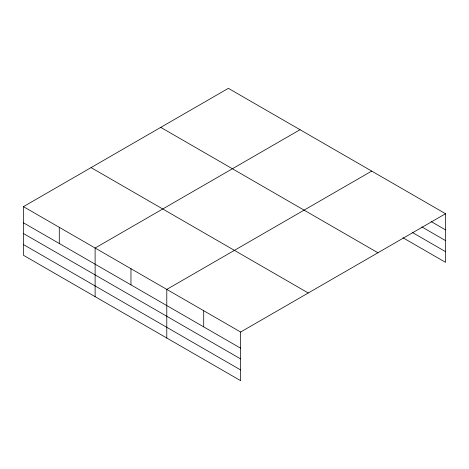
<?xml version="1.0" encoding="UTF-8"?>
<svg xmlns="http://www.w3.org/2000/svg" width="469" height="469" viewBox="0 0 469 469"><rect width="100%" height="100%" fill="white"/><g stroke="black" fill="none" stroke-linecap="round" stroke-linejoin="round"><path stroke-width="0.7" d="M240.632 358.914L240.632 332.034L23.45 206.647L23.45 255.277L240.632 380.664L240.632 358.914L23.45 233.527M23.45 206.647L228.368 88.336L445.55 213.723L445.55 262.353L403 237.789M300.037 129.714L95.119 248.025L95.119 296.654M371.706 171.091L166.788 289.402L166.788 338.032M240.632 332.034L445.55 213.723M431.158 221.579L445.55 229.892M421.772 226.873L445.55 240.603M412.386 232.495L445.55 251.642M160.744 127.38L377.926 252.768M91.074 167.603L308.256 292.99M23.45 222.81L240.632 348.197M23.45 244.56L240.632 369.953M203.71 310.718L203.71 326.881M130.957 268.714L130.957 284.876M59.287 227.336L59.287 243.499"/></g></svg>
